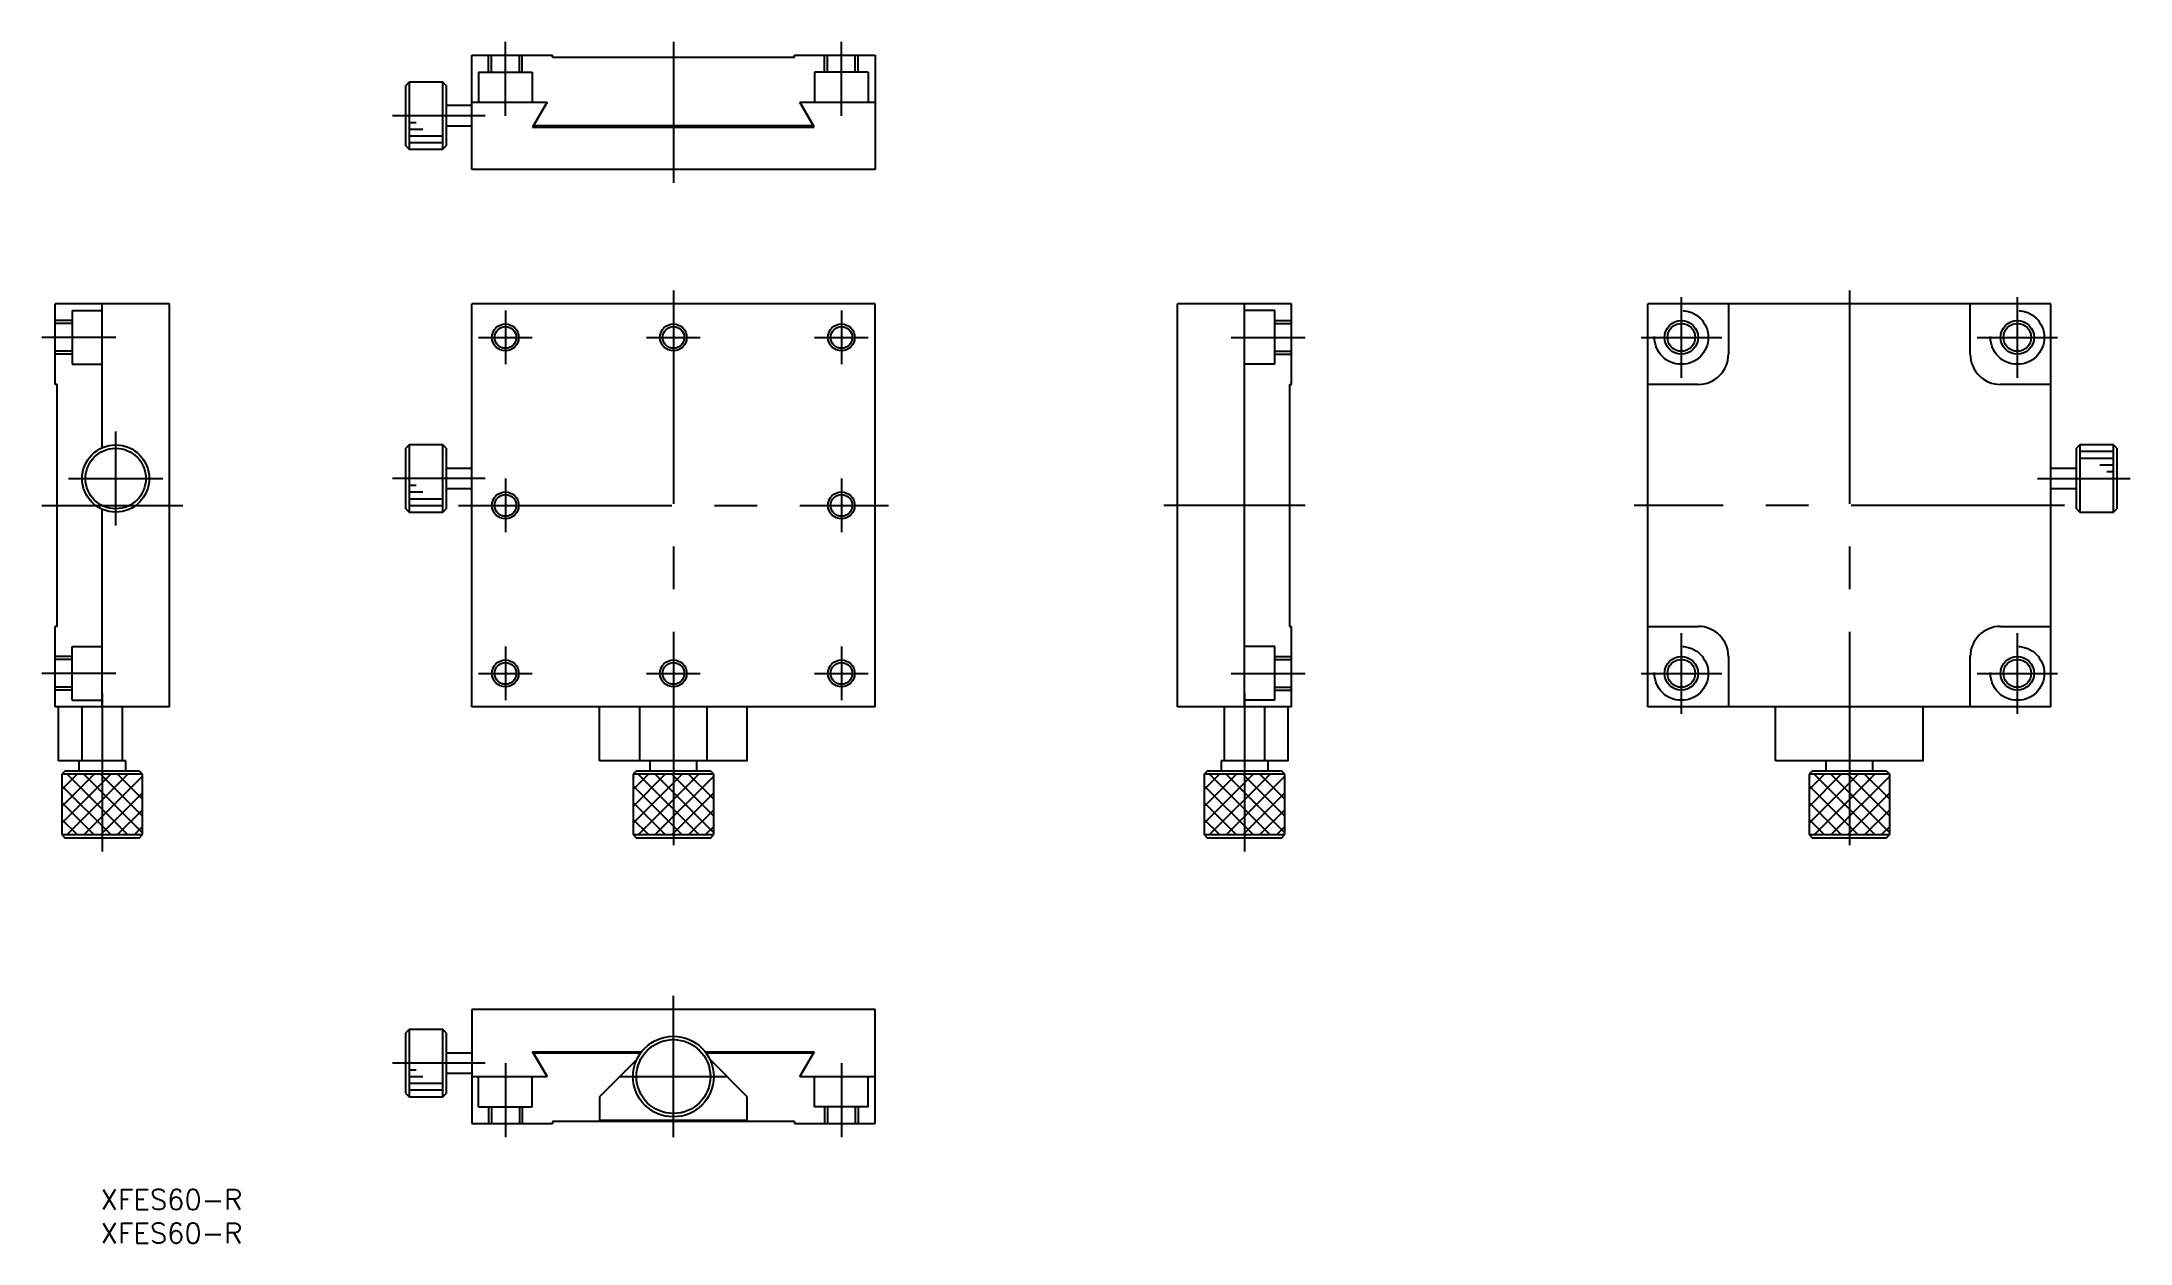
# Model space of a CAD drawing. Extents: x -94 to 217, y -110 to 69.
import ezdxf

# ---------------------------------------------------------------- set-up
doc = ezdxf.new("R2010")
doc.units = 0
doc.linetypes.add('CENTER', pattern=[50.8, 31.75, -6.35, 6.35, -6.35])
doc.linetypes.add('DASHED', pattern=[19.05, 12.7, -6.35])
doc.layers.get('0').update_dxf_attribs({"linetype": 'CONTINUOUS'})
doc.layers.add('CENTER', color=1, linetype='CENTER')
doc.styles.get("Standard").update_dxf_attribs({"font": 'txt.shx', "height": 3, "bigfont": 'bigfont.shx'})

msp = doc.modelspace()

# ---------------------------------------------------------------- linework, layer by layer
at = {"color": 7, "linetype": 'CONTINUOUS'}
for p, q in [((-30, 50), (-30, 67)), ((-30, 67), (-18, 67)), ((-18, 66.7), (-18, 67)), ((-18, 66.7), (18, 66.7)), ((18, 67), (30, 67)), ((18, 66.7), (18, 67)), ((30, 67), (30, 50)), ((-39.3, 63), (-39.8, 62.5)), ((-39.8, 53.5), (-39.8, 62.5)), ((-39.3, 63), (-39.3, 53)), ((-34.3, 63), (-39.3, 63)), ((-34.3, 53), (-34.3, 63)), ((-33.8, 62.5), (-34.3, 63)), ((-33.8, 62.5), (-33.8, 53.5)), ((-30, 59.5), (-33.8, 59.5)), ((-30, 60), (-18.81, 60)), ((-18.81, 60), (-20.95, 56.3)), ((-20.83, 56.5), (-18.81, 60)), ((18.81, 60), (20.84, 56.5)), ((18.81, 60), (30, 60)), ((20.95, 56.3), (18.81, 60)), ((-39.3, 57), (-38.3, 57)), ((-39.3, 56), (-37.3, 56)), ((-33.8, 56.5), (-30, 56.5)), ((-20.95, 56.3), (20.95, 56.3)), ((20.84, 56.5), (-20.83, 56.5)), ((-39.8, 53.5), (-39.3, 53)), ((-39.3, 55), (-34.3, 55)), ((-39.3, 54), (-34.3, 54)), ((-39.3, 53), (-34.3, 53)), ((-34.3, 53), (-33.8, 53.5)), ((30, 50), (-30, 50)), ((-92, 18), (-92, 30)), ((-75, 30), (-92, 30)), ((-85, 8.58), (-85, 30)), ((-75, -30), (-75, 30)), ((-30, -30), (-30, 30)), ((30, 30), (-30, 30)), ((30, -30), (30, 30)), ((75, -30), (75, 30)), ((92, 30), (75, 30)), ((85, -30), (85, 30)), ((92, 18), (92, 30)), ((205, 30), (145, 30)), ((145, -30), (145, 30)), ((157, 30), (157, 22.5)), ((193, 22.5), (193, 30)), ((205, -30), (205, 30)), ((-91.7, 18), (-92, 18)), ((-91.7, -18), (-91.7, 18)), ((91.7, 18), (91.7, -18)), ((91.7, 18), (92, 18)), ((152.5, 18), (145, 18)), ((205, 18), (197.5, 18)), ((-39.3, 9), (-39.8, 8.5)), ((-39.8, -0.5), (-39.8, 8.5)), ((-39.3, 9), (-39.3, -1)), ((-34.3, 9), (-39.3, 9)), ((-33.8, 8.5), (-34.3, 9)), ((-34.3, -1), (-34.3, 9)), ((-33.8, 8.5), (-33.8, -0.5)), ((209.3, 9), (208.8, 8.5)), ((208.8, -0.5), (208.8, 8.5)), ((214.3, 9), (209.3, 9)), ((209.3, 9), (209.3, -1)), ((214.3, 8), (209.3, 8)), ((214.3, 7), (209.3, 7)), ((214.3, -1), (214.3, 9)), ((214.8, 8.5), (214.3, 9)), ((214.8, 8.5), (214.8, -0.5)), ((-30, 5.5), (-33.8, 5.5)), ((208.8, 5.5), (205, 5.5)), ((214.3, 6), (212.3, 6)), ((214.3, 5), (213.3, 5)), ((-39.3, 3), (-38.3, 3)), ((-39.3, 2), (-37.3, 2)), ((-39.3, 1), (-34.3, 1)), ((-39.3, 0), (-34.3, 0)), ((-33.8, 2.5), (-30, 2.5)), ((205, 2.5), (208.8, 2.5)), ((-85, -30), (-85, -0.58)), ((-39.8, -0.5), (-39.3, -1)), ((-39.3, -1), (-34.3, -1)), ((-34.3, -1), (-33.8, -0.5)), ((208.8, -0.5), (209.3, -1)), ((209.3, -1), (214.3, -1)), ((214.3, -1), (214.8, -0.5)), ((-92, -30), (-92, -18)), ((-91.7, -18), (-92, -18)), ((91.7, -18), (92, -18)), ((92, -30), (92, -18)), ((145, -18), (152.5, -18)), ((197.5, -18), (205, -18)), ((157, -22.5), (157, -30)), ((193, -30), (193, -22.5)), ((-75, -30), (-92, -30)), ((-91.5, -38), (-91.5, -30)), ((-88, -38), (-88, -30)), ((-82, -38), (-82, -30)), ((30, -30), (-30, -30)), ((-11, -38), (-11, -30)), ((-5, -38), (-5, -30)), ((5, -38), (5, -30)), ((11, -38), (11, -30)), ((92, -30), (75, -30)), ((82, -38), (82, -30)), ((88, -38), (88, -30)), ((91.5, -38), (91.5, -30)), ((205, -30), (145, -30)), ((164, -38), (164, -30)), ((186, -38), (186, -30)), ((-81.5, -38), (-91.5, -38)), ((-90.5, -39.5), (-91, -40)), ((-91, -47.29), (-83.71, -40)), ((-91, -40), (-91, -49)), ((-91, -42.29), (-88.71, -40)), ((-91, -44.79), (-86.21, -40)), ((-79, -40), (-91, -40)), ((-90.5, -39.5), (-79.5, -39.5)), ((-81.23, -49), (-90.24, -40)), ((-90.21, -49), (-81.21, -40)), ((-88.5, -38), (-88.5, -39.5)), ((-79, -48.73), (-87.74, -40)), ((-87.71, -49), (-79, -40.29)), ((-79, -46.23), (-85.24, -40)), ((-79, -43.73), (-82.74, -40)), ((-81.5, -39.5), (-81.5, -38)), ((-79, -40), (-79.5, -39.5)), ((-79, -49), (-79, -40)), ((11, -38), (-11, -38)), ((-5.5, -39.5), (-6, -40)), ((-6, -47.29), (1.29, -40)), ((-6, -40), (-6, -49)), ((6, -40), (-6, -40)), ((-6, -42.29), (-3.71, -40)), ((-6, -44.79), (-1.21, -40)), ((-5.5, -39.5), (5.5, -39.5)), ((3.77, -49), (-5.24, -40)), ((-5.21, -49), (3.79, -40)), ((-3.5, -38), (-3.5, -39.5)), ((6, -48.73), (-2.74, -40)), ((-2.71, -49), (6, -40.29)), ((6, -46.23), (-0.24, -40)), ((6, -43.73), (2.26, -40)), ((3.5, -39.5), (3.5, -38)), ((6, -40), (5.5, -39.5)), ((6, -49), (6, -40)), ((79.5, -39.5), (79, -40)), ((79, -47.29), (86.29, -40)), ((79, -40), (79, -49)), ((91, -40), (79, -40)), ((79, -44.79), (83.79, -40)), ((79, -42.29), (81.29, -40)), ((79.5, -39.5), (90.5, -39.5)), ((88.77, -49), (79.76, -40)), ((79.79, -49), (88.79, -40)), ((91.5, -38), (81.5, -38)), ((81.5, -38), (81.5, -39.5)), ((91, -48.73), (82.26, -40)), ((82.29, -49), (91, -40.29)), ((91, -46.23), (84.76, -40)), ((91, -43.73), (87.26, -40)), ((88.5, -39.5), (88.5, -38)), ((91, -40), (90.5, -39.5)), ((91, -49), (91, -40)), ((186, -38), (164, -38)), ((169.5, -39.5), (169, -40)), ((169, -47.29), (176.29, -40)), ((169, -40), (169, -49)), ((169, -42.29), (171.29, -40)), ((169, -44.79), (173.79, -40)), ((181, -40), (169, -40)), ((169.5, -39.5), (180.5, -39.5)), ((178.77, -49), (169.76, -40)), ((169.79, -49), (178.79, -40)), ((171.5, -38), (171.5, -39.5)), ((181, -48.73), (172.26, -40)), ((172.29, -49), (181, -40.29)), ((181, -46.23), (174.76, -40)), ((181, -43.73), (177.26, -40)), ((178.5, -39.5), (178.5, -38)), ((181, -40), (180.5, -39.5)), ((181, -49), (181, -40)), ((-83.73, -49), (-91, -41.73)), ((-85.21, -49), (-79, -42.79)), ((1.27, -49), (-6, -41.73)), ((-0.21, -49), (6, -42.79)), ((86.27, -49), (79, -41.73)), ((84.79, -49), (91, -42.79)), ((176.27, -49), (169, -41.73)), ((174.79, -49), (181, -42.79)), ((-86.23, -49), (-91, -44.23)), ((-82.71, -49), (-79, -45.29)), ((-1.23, -49), (-6, -44.23)), ((2.29, -49), (6, -45.29)), ((83.77, -49), (79, -44.23)), ((87.29, -49), (91, -45.29)), ((173.77, -49), (169, -44.23)), ((177.29, -49), (181, -45.29)), ((-88.73, -49), (-91, -46.73)), ((-91, -49), (-79, -49)), ((-91, -49), (-90.5, -49.5)), ((-79.5, -49.5), (-90.5, -49.5)), ((-80.21, -49), (-79, -47.79)), ((-79.5, -49.5), (-79, -49)), ((-3.73, -49), (-6, -46.73)), ((-6, -49), (6, -49)), ((-6, -49), (-5.5, -49.5)), ((5.5, -49.5), (-5.5, -49.5)), ((4.79, -49), (6, -47.79)), ((5.5, -49.5), (6, -49)), ((81.27, -49), (79, -46.73)), ((79, -49), (91, -49)), ((79, -49), (79.5, -49.5)), ((90.5, -49.5), (79.5, -49.5)), ((89.79, -49), (91, -47.79)), ((90.5, -49.5), (91, -49)), ((171.27, -49), (169, -46.73)), ((169, -49), (181, -49)), ((169, -49), (169.5, -49.5)), ((180.5, -49.5), (169.5, -49.5)), ((179.79, -49), (181, -47.79)), ((180.5, -49.5), (181, -49)), ((30, -75), (-30, -75)), ((-30, -75), (-30, -92)), ((30, -92), (30, -75)), ((-39.3, -78), (-39.8, -78.5)), ((-39.8, -87.5), (-39.8, -78.5)), ((-39.3, -78), (-39.3, -88)), ((-34.3, -78), (-39.3, -78)), ((-34.3, -88), (-34.3, -78)), ((-33.8, -78.5), (-34.3, -78)), ((-33.8, -78.5), (-33.8, -87.5)), ((-30, -81.5), (-33.8, -81.5)), ((-20.95, -81.3), (-4.72, -81.3)), ((-18.81, -85), (-20.95, -81.3)), ((-4.87, -81.5), (-20.83, -81.5)), ((-20.83, -81.5), (-18.81, -85)), ((-5.41, -82.41), (-11, -88)), ((4.72, -81.3), (20.95, -81.3)), ((20.84, -81.5), (4.87, -81.5)), ((11, -88), (5.41, -82.41)), ((20.95, -81.3), (18.81, -85)), ((18.81, -85), (20.84, -81.5)), ((-39.3, -84), (-38.3, -84)), ((-39.3, -85), (-37.3, -85)), ((-39.3, -86), (-34.3, -86)), ((-39.3, -87), (-34.3, -87)), ((-33.8, -84.5), (-30, -84.5)), ((-30, -85), (-18.81, -85)), ((18.81, -85), (30, -85)), ((-39.8, -87.5), (-39.3, -88)), ((-39.3, -88), (-34.3, -88)), ((-34.3, -88), (-33.8, -87.5)), ((-11, -88), (-11, -91.5)), ((11, -91.5), (11, -88)), ((-30, -92), (-18, -92)), ((18, -91.7), (-18, -91.7)), ((-18, -91.7), (-18, -92)), ((-11, -91.5), (11, -91.5)), ((18, -91.7), (18, -92)), ((18, -92), (30, -92))]:
    msp.add_line(p, q, dxfattribs=at)
at = {"color": 3, "linetype": 'DASHED'}
for p, q in [((-27.5, 64.5), (-27.5, 67)), ((-27.07, 64.5), (-27.07, 67)), ((-22.93, 64.5), (-22.93, 67)), ((-22.5, 64.5), (-22.5, 67)), ((22.5, 64.5), (22.5, 67)), ((22.93, 64.5), (22.93, 67)), ((27.07, 64.5), (27.07, 67)), ((27.5, 64.5), (27.5, 67)), ((-29, 64.5), (-29, 60)), ((-29, 64.5), (-21, 64.5)), ((-21, 64.5), (-21, 60)), ((21, 64.5), (21, 60)), ((29, 64.5), (21, 64.5)), ((29, 64.5), (29, 60)), ((-89.5, 29), (-89.5, 21)), ((-89.5, 29), (-85, 29)), ((89.5, 29), (85, 29)), ((89.5, 21), (89.5, 29)), ((-89.5, 27.5), (-92, 27.5)), ((-89.5, 27.07), (-92, 27.07)), ((89.5, 27.5), (92, 27.5)), ((89.5, 27.07), (92, 27.07)), ((-89.5, 22.93), (-92, 22.93)), ((-89.5, 22.5), (-92, 22.5)), ((89.5, 22.93), (92, 22.93)), ((89.5, 22.5), (92, 22.5)), ((-89.5, 21), (-85, 21)), ((89.5, 21), (85, 21)), ((-89.5, -21), (-85, -21)), ((-89.5, -29), (-89.5, -21)), ((89.5, -21), (85, -21)), ((89.5, -29), (89.5, -21)), ((-89.5, -22.5), (-92, -22.5)), ((-89.5, -22.93), (-92, -22.93)), ((89.5, -22.5), (92, -22.5)), ((89.5, -22.93), (92, -22.93)), ((-89.5, -27.07), (-92, -27.07)), ((-89.5, -27.5), (-92, -27.5)), ((89.5, -27.07), (92, -27.07)), ((89.5, -27.5), (92, -27.5)), ((-89.5, -29), (-85, -29)), ((89.5, -29), (85, -29)), ((-29, -89.5), (-29, -85)), ((-21, -89.5), (-21, -85)), ((21, -89.5), (21, -85)), ((29, -89.5), (29, -85)), ((-29, -89.5), (-21, -89.5)), ((-27.5, -89.5), (-27.5, -92)), ((-27.07, -89.5), (-27.07, -92)), ((-22.93, -89.5), (-22.93, -92)), ((-22.5, -89.5), (-22.5, -92)), ((29, -89.5), (21, -89.5)), ((22.5, -89.5), (22.5, -92)), ((22.93, -89.5), (22.93, -92)), ((27.07, -89.5), (27.07, -92)), ((27.5, -89.5), (27.5, -92))]:
    msp.add_line(p, q, dxfattribs=at)
for centre in [(150, 25), (200, 25), (150, -25), (200, -25)]:
    msp.add_circle(centre, 4, dxfattribs=at)
at = {"color": 3, "linetype": 'CONTINUOUS'}
for centre, radius in [((-25, 25), 2), ((0, 25), 2), ((25, 25), 2), ((150, 25), 2.5), ((200, 25), 2.5), ((-25, 0), 2), ((25, 0), 2), ((-25, -25), 2), ((0, -25), 2), ((25, -25), 2), ((150, -25), 2.5), ((200, -25), 2.5)]:
    msp.add_circle(centre, radius, dxfattribs=at)
at = {"color": 7, "linetype": 'CONTINUOUS'}
for centre, radius in [((-25, 25), 1.62), ((0, 25), 1.62), ((25, 25), 1.62), ((150, 25), 2.07), ((200, 25), 2.07), ((-83, 4), 5), ((-83, 4), 4.5), ((-25, 0), 1.62), ((25, 0), 1.62), ((-25, -25), 1.62), ((0, -25), 1.62), ((25, -25), 1.62), ((150, -25), 2.07), ((200, -25), 2.07), ((0, -85), 6), ((0, -85), 5.5)]:
    msp.add_circle(centre, radius, dxfattribs=at)
for centre, radius, start, end in [((0, 60), 6, 215.6853, 218.0731), ((0, 60), 5.5, 219.5212, 222.2779), ((0, 60), 5.5, 317.7221, 320.4788), ((0, 60), 6, 321.9269, 324.3147), ((152.5, 22.5), 4.5, 270, 0), ((197.5, 22.5), 4.5, 180, 270), ((152.5, -22.5), 4.5, 0, 90), ((197.5, -22.5), 4.5, 90, 180)]:
    msp.add_arc(centre, radius, start, end, dxfattribs=at)
at = {"layer": 'CENTER', "color": 1, "linetype": 'CENTER'}
for p, q in [((-25, 58), (-25, 69)), ((0, 69), (0, 48)), ((25, 58), (25, 69)), ((-28, 58), (-41.8, 58)), ((0, 32), (0, -51.5)), ((175, 32), (175, -51.5)), ((-25, 29), (-25, 21)), ((25, 29), (25, 21)), ((150, 19), (150, 31)), ((200, 19), (200, 31)), ((-83, 25), (-94, 25)), ((-29, 25), (-21, 25)), ((-4, 25), (4, 25)), ((21, 25), (29, 25)), ((83, 25), (94, 25)), ((144, 25), (156, 25)), ((194, 25), (206, 25)), ((-83, -3), (-83, 11)), ((-90, 4), (-76, 4)), ((-28, 4), (-41.8, 4)), ((-25, 4), (-25, -4)), ((25, 4), (25, -4)), ((203, 4), (216.8, 4)), ((-94, 0), (-73, 0)), ((-32, 0), (32, 0)), ((94, 0), (73, 0)), ((207, 0), (143, 0)), ((-25, -21), (-25, -29)), ((25, -21), (25, -29)), ((150, -31), (150, -19)), ((200, -31), (200, -19)), ((-83, -25), (-94, -25)), ((-29, -25), (-21, -25)), ((-4, -25), (4, -25)), ((21, -25), (29, -25)), ((83, -25), (94, -25)), ((144, -25), (156, -25)), ((194, -25), (206, -25)), ((-85, -28), (-85, -51.5)), ((85, -28), (85, -51.5)), ((0, -94), (0, -73)), ((-28, -83), (-41.8, -83)), ((-25, -83), (-25, -94)), ((25, -83), (25, -94)), ((-8, -85), (8, -85))]:
    msp.add_line(p, q, dxfattribs=at)

# ---------------------------------------------------------------- texts
at = {"color": 7, "linetype": 'CONTINUOUS'}
for p in [(-85.24, -104.81), (-85.24, -109.81)]:
    msp.add_text('XFES60-R', height=3, dxfattribs=at).set_placement(p)

doc.saveas('drawing.dxf')
